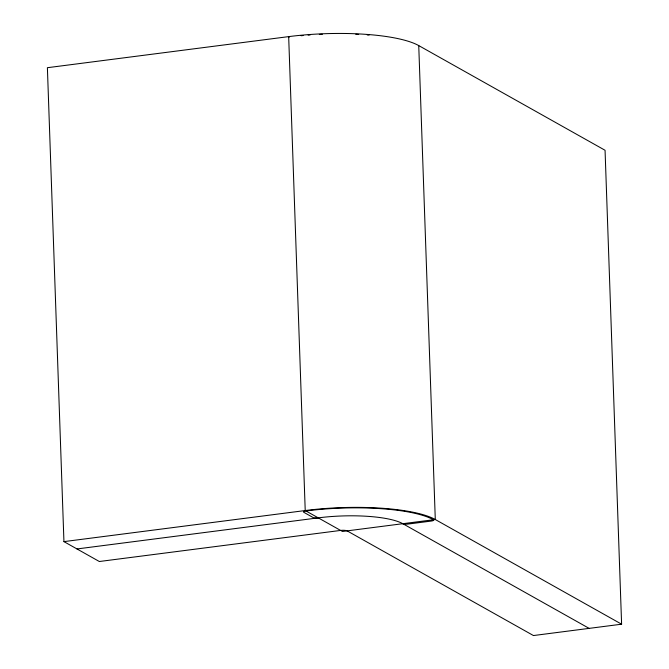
<?xml version="1.0" encoding="UTF-8"?>
<svg xmlns="http://www.w3.org/2000/svg" width="669" height="669" viewBox="0 0 669 669"><rect width="100%" height="100%" fill="white"/><g stroke="black" fill="none" stroke-linecap="round" stroke-linejoin="round"><path stroke-width="1" d="M288.673 36.619L47.39 67.703L63.94 541.622L99.338 561.508L340.63 530.425A5.001 1.196 -2 0 1 347.127 530.877L533.452 635.55L621.61 624.194L605.06 150.274L418.744 45.592A100.066 23.867 -2 0 0 288.673 36.619L305.223 510.539L342.486 531.47L435.293 519.52L621.61 624.194M63.94 541.622L305.223 510.539A100.066 23.867 -2 0 1 435.293 519.52L418.744 45.592M76.977 548.948L318.268 517.865A65.044 15.512 -2 0 1 402.813 523.702A4.006 0.953 -2 0 0 408.015 524.061L431.212 521.076A4.006 0.953 -2 0 0 433.437 519.754A98.059 23.39 -2 0 0 305.967 510.957A4.006 0.953 -2 0 0 303.751 512.27L313.067 517.505A4.006 0.953 -2 0 0 318.268 517.865M402.813 523.702L589.13 628.375M288.515 37.188A4.006 0.953 -2 0 1 289.418 37.038M301.109 35.725A98.059 23.39 -2 0 1 303.099 35.541M308.116 35.123A98.059 23.39 -2 0 1 310.14 34.972M319.314 34.42A98.059 23.39 -2 0 1 322.391 34.278M355.774 34.278A98.059 23.39 -2 0 1 358.693 34.412M367.239 34.964A98.059 23.39 -2 0 1 369.087 35.114"/></g></svg>
